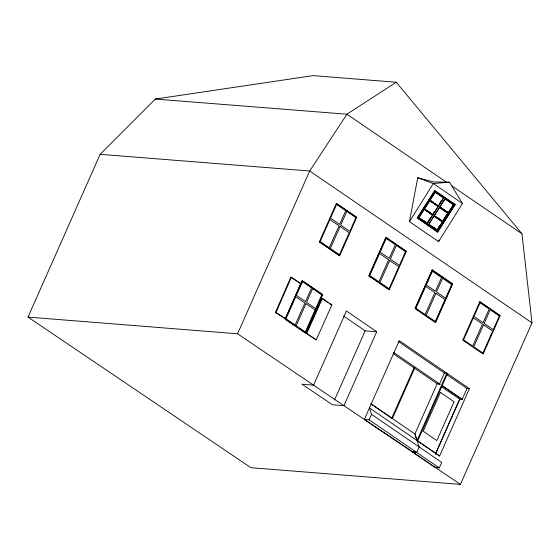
<?xml version="1.0" encoding="UTF-8"?>
<svg xmlns="http://www.w3.org/2000/svg" width="560" height="560" viewBox="0 0 560 560"><rect width="100%" height="100%" fill="white"/><g stroke="black" fill="none" stroke-linecap="round" stroke-linejoin="round"><path stroke-width="0.84" d="M409.465 221.648L417.711 177.744L433.377 181.909L449.547 182.189L462.448 203.504L438.606 241.612L409.465 221.648L433.307 183.54L449.54 182.196M438.606 241.612L438.949 239.932M435.372 454.223L459.725 399.196L462.161 399.392L466.998 388.493L469.42 388.682L439.586 456.008L369.453 407.932L371.532 414.344L441.714 462.42L439.278 467.915L434.679 467.18L412.132 451.717L416.731 452.452L439.278 467.915M275.478 312.319L290.787 277.242L291.368 277.284L300.874 283.703L285.565 318.78L275.478 312.319L285.565 318.78M276.052 312.368L291.368 277.284M28 317.1L100.135 154.315L155.323 99.057L313.103 75.621L396.249 82.243L521.969 233.786L532 322.868L460.418 484.379L250.901 467.698L28 317.1L237.559 333.788L460.418 484.379M237.559 333.788L309.694 170.996L346.948 114.212L396.249 82.243M319.326 241.843L336.378 203.427L356.741 217.364L339.675 255.794L319.326 241.843L339.675 255.794M334.53 399.98L365.169 330.834L376.691 331.758L343.938 405.671L332.416 404.747L302.05 384.23L313.572 385.147L346.423 311.01L376.691 331.758M389.277 289.786L406.336 251.356L385.973 237.426L368.921 275.835L389.277 289.786L368.921 275.835L385.945 237.419L406.301 251.37M414.61 368.389L392.385 418.551L370.916 403.837L414.946 433.986L419.16 446.957L416.731 452.452L412.209 451.549L364.35 419.461L399.287 340.613L469.42 388.682M364.35 419.461L369.103 419.839L371.532 414.344M391.755 418.117L414.281 367.29M444.43 373.03L439.6 383.929L437.171 383.733L414.897 433.986L417.025 440.545L446.859 373.226L444.43 373.03L398.293 341.411M447.489 373.653L417.662 440.965L439.593 455.98M479.801 301.735L462.749 340.151L483.112 354.081L500.164 315.672L479.801 301.735L500.129 315.679M435.407 454.097L459.739 399.196L441.329 386.589M306.194 333.242L321.818 298.368L322.392 298.417L331.842 304.969L316.225 339.843L306.194 333.242L316.225 339.843M306.775 333.284L322.392 298.417M417.298 217.924L434.784 190.61L455.126 204.547L437.703 232.057L417.298 217.924L437.703 232.057M417.361 218.12L434.784 190.61M424.123 209.258L418.838 217.511L427.28 223.3L432.565 215.04L424.123 209.258L432.621 215.243L427.343 223.496L418.901 217.714L418.719 217.119M429.639 200.641L424.354 208.894L432.796 214.676L438.081 206.423L429.639 200.641L438.144 206.619L432.859 214.879L424.417 209.09L424.235 208.502M418.901 217.714L424.186 209.454M424.417 209.09L429.702 200.837M443.478 197.407L443.66 198.002L438.375 206.255L429.933 200.473L435.218 192.22L435.036 191.625M427.602 222.215L430.241 218.085M434 212.219L432.677 214.284L432.859 214.879M439.957 202.909L440.839 201.537M428.708 224.273L433.986 216.02L442.428 221.802L437.143 230.055L428.708 224.273L437.206 230.258L442.491 221.998L442.309 221.403M434.224 215.656L439.509 207.396L447.944 213.185L442.666 221.438L434.224 215.656L442.722 221.634L448.007 213.381L447.825 212.786M439.74 207.032L445.025 198.779L453.467 204.561L448.182 212.821L439.74 207.032L448.238 213.017L453.523 204.764L453.348 204.169M428.764 224.469L433.986 216.02M434.28 215.852L439.509 207.396M439.796 207.235L445.025 198.779M438.347 227.598L439.67 225.533M443.422 219.667L444.745 217.602M445.627 216.23L446.509 214.851M437.64 231.861L455.126 204.547M155.323 99.057L346.948 114.212L446.341 182.119M331.842 304.969L329.245 303.52M100.135 154.315L309.694 170.996L532 322.868M300.874 283.703L290.787 277.242M438.606 384.23L440.237 384.363M417.711 177.744L433.307 183.54L462.448 203.504M451.388 185.563L521.969 233.786M369.103 419.839L416.731 452.452M434.84 190.806L455.182 204.743M435.218 192.22L443.66 198.002M445.081 198.975L453.523 204.764M430.458 200.361L433.972 202.769M435.379 203.735L437.493 205.184M441.028 207.606L448.063 212.422L448.238 213.017M439.565 207.599L448.007 213.381M427.049 210.427L430.57 212.835M437.619 217.665L441.84 220.563M434.049 216.216L442.491 221.998M423.647 220.493L427.343 223.496M432.103 226.289L436.324 229.18M336.35 203.427L356.699 217.378M446.474 374.43L466.998 388.493M343.553 316.022L365.169 330.834M393.47 352.31L439.6 383.929M393.19 353.598L437.164 383.733M321.818 298.368L327.894 302.582M438.193 205.667L438.375 206.255M442.547 221.039L442.722 221.634M437.962 206.031L438.144 206.619M429.751 199.878L429.933 200.473M432.446 214.648L432.621 215.243M437.024 229.663L437.206 230.258M302.197 280.644L285.173 319.067L305.529 333.011L322.588 294.588L302.225 280.651L285.173 319.067L305.536 332.997L322.553 294.595L302.197 280.644M329.917 219.52L320.152 241.521L329.287 247.765L339.052 225.771L329.917 219.52M336.595 204.477L330.526 218.155L339.654 224.399L345.73 210.721L336.595 204.477M295.764 296.744L285.999 318.738L295.134 324.989L304.899 302.988L295.764 296.744M302.449 281.694L296.373 295.372L305.508 301.623L311.577 287.945L302.449 281.694M340.102 226.485L330.337 248.486L339.465 254.73L349.23 232.736L340.102 226.485M346.78 211.442L340.711 225.12L349.839 231.371L355.915 217.686L346.78 211.442M305.949 303.709L296.184 325.71L305.319 331.954L315.084 309.96L305.949 303.709M312.627 288.659L306.558 302.344L315.686 308.588L321.762 294.91L312.627 288.659M379.512 253.519L369.747 275.513L378.882 281.764L388.647 259.763L379.512 253.519M386.197 238.469L380.121 252.147L389.256 258.398L395.325 244.72L386.197 238.469M389.697 260.484L379.932 282.478L389.067 288.729L398.832 266.728L389.697 260.484M396.375 245.434L390.306 259.112L399.434 265.363L405.51 251.685L396.375 245.434M432.194 269.808L415.184 308.21L435.533 322.161L452.55 283.759L432.194 269.808M432.173 270.256L415.121 308.665L435.491 322.602L452.543 284.186L432.173 270.256M425.719 286.349L415.954 308.343L425.082 314.594L434.847 292.593L425.719 286.349M432.397 271.299L426.328 284.977L435.456 291.228L441.532 277.543L432.397 271.299M435.897 293.314L426.132 315.308L435.267 321.559L445.032 299.558L435.897 293.314M442.582 278.264L436.506 291.942L445.641 298.193L451.71 284.515L442.582 278.264M473.34 317.828L463.575 339.822L472.71 346.073L482.475 324.079L473.34 317.828M480.025 302.778L473.949 316.463L483.084 322.707L489.153 309.029L480.025 302.778M440.405 392.399L423.192 431.235L436.842 440.58L454.055 401.751L440.405 392.399M483.525 324.793L473.76 346.794L482.895 353.038L492.66 331.044L483.525 324.793M490.203 309.75L484.134 323.428L493.262 329.672L499.338 315.994L490.203 309.75M435.155 192.017L429.877 200.277L438.312 206.059L443.597 197.806L435.155 192.017M462.161 399.392L441.651 385.329L462.168 399.392"/></g></svg>
